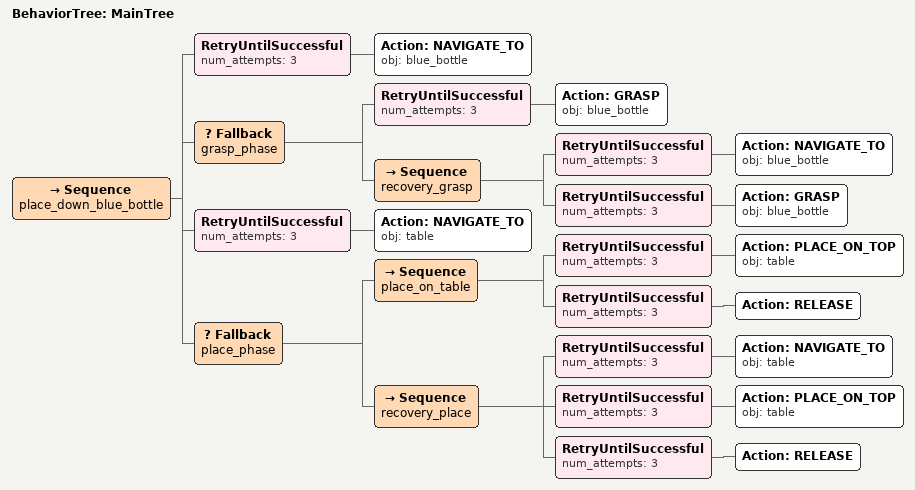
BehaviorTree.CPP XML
<root main_tree_to_execute="MainTree">
  <BehaviorTree ID="MainTree">
    <Sequence name="place_down_blue_bottle">
      <!-- Approach blue bottle (add retry) -->
      <RetryUntilSuccessful num_attempts="3">
        <Action ID="NAVIGATE_TO" obj="blue_bottle"/>
      </RetryUntilSuccessful>

      <!-- Grasp with fallback and retry -->
      <Fallback name="grasp_phase">
        <RetryUntilSuccessful num_attempts="3">
          <Action ID="GRASP" obj="blue_bottle"/>
        </RetryUntilSuccessful>
        <Sequence name="recovery_grasp">
          <RetryUntilSuccessful num_attempts="3">
            <Action ID="NAVIGATE_TO" obj="blue_bottle"/>
          </RetryUntilSuccessful>
          <RetryUntilSuccessful num_attempts="3">
            <Action ID="GRASP" obj="blue_bottle"/>
          </RetryUntilSuccessful>
        </Sequence>
      </Fallback>

      <!-- Move to placement location (table) with retry -->
      <RetryUntilSuccessful num_attempts="3">
        <Action ID="NAVIGATE_TO" obj="table"/>
      </RetryUntilSuccessful>

      <!-- Place on table and release with fallback and retries -->
      <Fallback name="place_phase">
        <Sequence name="place_on_table">
          <RetryUntilSuccessful num_attempts="3">
            <Action ID="PLACE_ON_TOP" obj="table"/>
          </RetryUntilSuccessful>
          <RetryUntilSuccessful num_attempts="3">
            <Action ID="RELEASE"/>
          </RetryUntilSuccessful>
        </Sequence>
        <Sequence name="recovery_place">
          <RetryUntilSuccessful num_attempts="3">
            <Action ID="NAVIGATE_TO" obj="table"/>
          </RetryUntilSuccessful>
          <RetryUntilSuccessful num_attempts="3">
            <Action ID="PLACE_ON_TOP" obj="table"/>
          </RetryUntilSuccessful>
          <RetryUntilSuccessful num_attempts="3">
            <Action ID="RELEASE"/>
          </RetryUntilSuccessful>
        </Sequence>
      </Fallback>
    </Sequence>
  </BehaviorTree>
</root>
